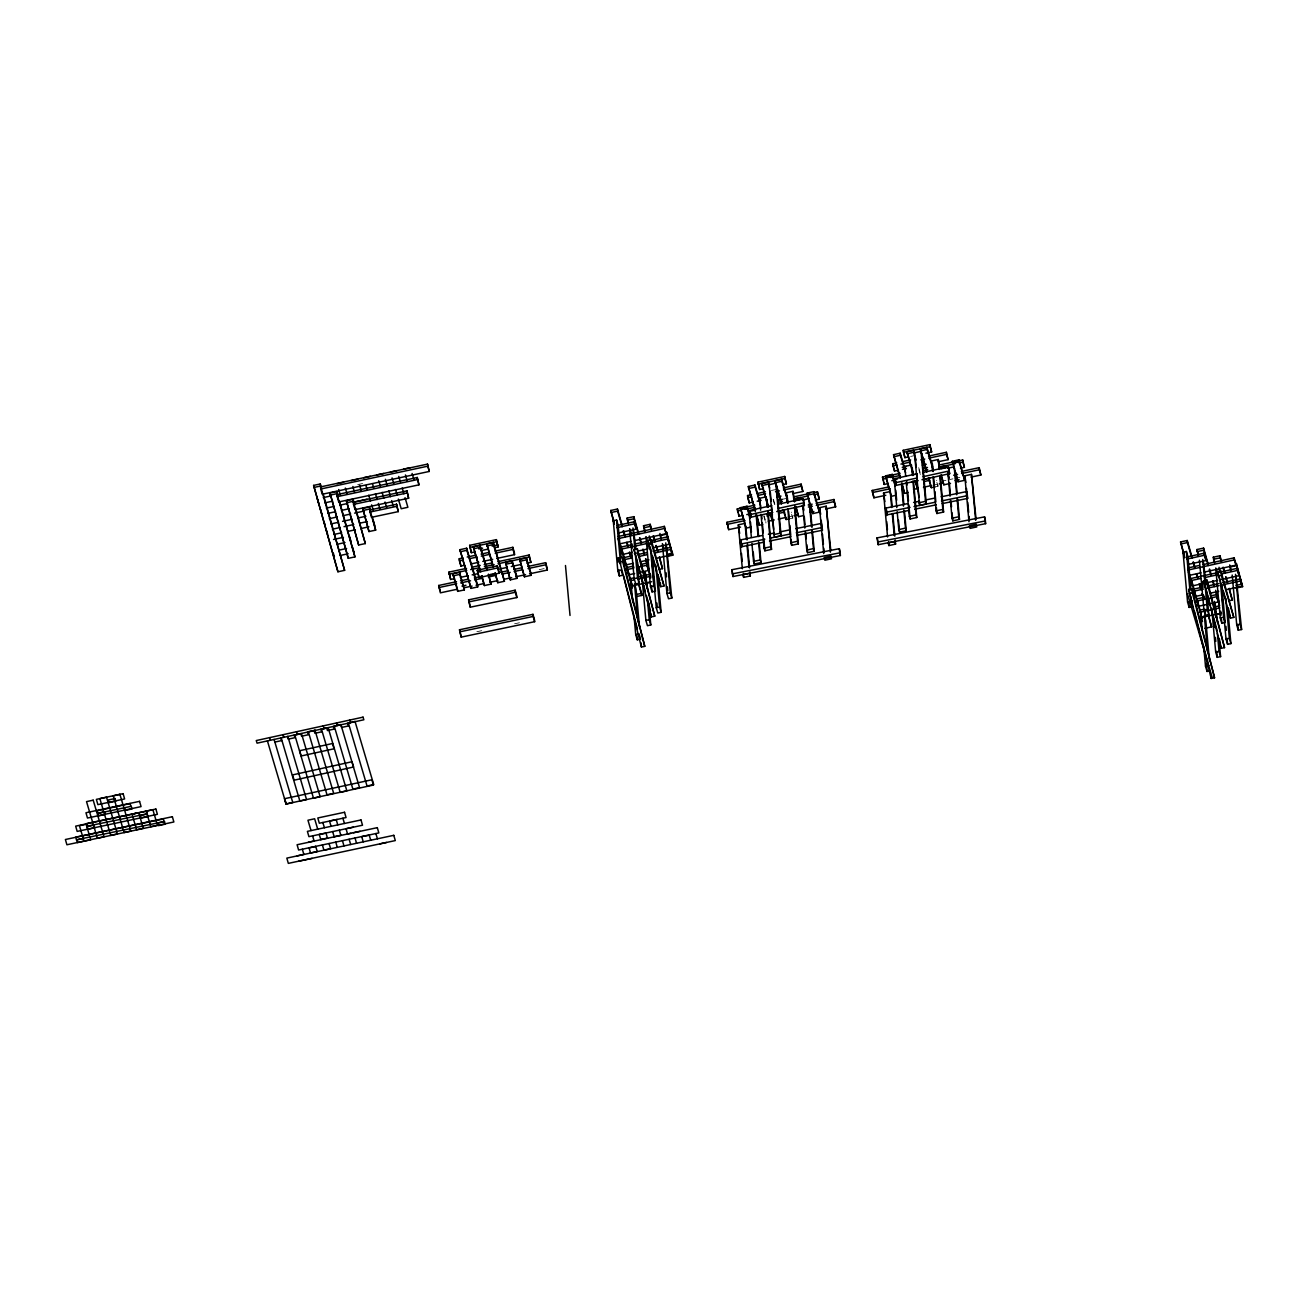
<?xml version="1.0" encoding="UTF-8"?>
<svg xmlns="http://www.w3.org/2000/svg" width="1308" height="1308" viewBox="0 0 1308 1308"><rect width="100%" height="100%" fill="white"/><g stroke="black" fill="none" stroke-linecap="round" stroke-linejoin="round"><path stroke-width="0.75" stroke-dasharray="5 3.75" d="M787.563 517.085L792.566 515.99L791.422 512.115M932.8 485.252L937.803 484.156L936.659 480.281M789.427 518.802L792.762 518.066L792.566 515.99M934.664 486.968L938 486.233L937.803 484.156M357.705 484.598L363.657 483.322M910.63 456.443L918.265 454.808M771.377 490.467L777.328 489.192M782.249 499.329L788.119 498.086M941.09 481.377L952.96 478.842M954.954 478.417L960.89 477.158M539.223 569.65L545.174 568.375M476.864 631.715L482.832 630.456M514.584 623.785L520.535 622.543M936.855 482.358L938 486.233M918.707 467.643L920.423 473.447M918.903 469.736L920.619 475.54M791.618 514.191L792.762 518.066M773.469 499.476L775.186 505.28M773.093 499.623L774.81 505.428M764.117 515.875L765.245 519.734M763.725 516.022L766.014 523.74L765.818 521.663"/><path stroke-width="1.5" d="M363.624 477.78L370.295 476.325M336.941 483.715L343.628 482.243M351.116 480.641L357.787 479.186M376.998 474.935L383.669 473.463M390.373 472.106L397.043 470.635M403.698 469.131L410.385 467.675M323.256 497.612L331.12 495.879M324.809 502.861L332.673 501.144M326.33 508.125L334.08 506.425M339.9 505.166L347.65 503.466M353.454 502.19L367.008 499.215M327.883 513.39L335.633 511.69M341.453 510.414L349.203 508.714M329.338 518.671L337.121 516.971M342.958 515.695L350.724 513.979M354.615 513.128L364.343 511.003M330.891 523.936L338.674 522.219M342.565 521.369L352.293 519.243M358.114 517.968L365.897 516.251M332.363 529.217L340.129 527.5M344.02 526.65L353.749 524.524M359.586 523.249L367.352 521.532M333.916 534.465L341.699 532.765M347.519 531.489L355.302 529.773M361.139 528.497L368.921 526.797M333.556 539.468L343.448 537.31M337.088 544.291L345.001 542.558M338.756 550.21L346.62 548.477M340.309 555.475L348.173 553.742M459.991 549.671L466.662 548.216L477.518 584.856L477.698 586.932L471.027 588.387L459.991 549.671L471.027 588.387M479.823 570.075L473.332 546.711L480.003 545.256L486.887 568.473M493.198 567.231L486.707 543.866L493.378 542.395L504.447 581.259L497.776 582.714L494.914 573.035M755.337 511.706L748.307 486.494L754.978 485.023L760.111 502.386M768.123 506.899L761.632 483.519L768.319 482.063L769.464 485.938M781.497 504.038L775.006 480.674L781.677 479.219L787.416 498.561M900.018 477.943L893.544 454.661L900.215 453.189L905.349 470.553M913.376 475.066L906.885 451.685L913.556 450.23L914.701 454.105M926.751 472.221L920.243 448.84L926.931 447.385L932.653 466.727M460.187 551.763L466.858 550.292L466.662 548.216M473.529 548.788L480.2 547.333L480.003 545.256M748.487 488.571L755.174 487.099L754.978 485.023M761.828 485.611L768.499 484.14L768.319 482.063M893.74 456.737L900.411 455.266L900.215 453.189M907.065 453.778L913.752 452.306L913.556 450.23M486.887 545.943L493.557 544.488L493.378 542.395M775.203 482.75L781.873 481.295L781.677 479.219M920.44 450.917L927.11 449.461L926.931 447.385M617.801 570.697L621.153 569.961L622.706 575.226L619.371 575.961L617.801 570.697L613.272 520.764L616.608 520.028L618.161 525.293L621.071 557.257M616.673 525.62L634.364 521.745L635.933 526.993L636.113 529.086L618.406 532.961M616.853 527.696L634.56 523.821L634.364 521.745M760.635 510.234L759.556 498.266L766.226 496.795L767.142 506.785M905.708 476.406L904.793 466.433L911.463 464.961L912.379 474.951M794.528 501.945L793.024 491.317L786.353 492.789L787.269 502.762M939.602 468.117L938.277 459.484L931.59 460.956L932.506 470.945M751.005 527.059L746.001 528.154L740.361 507.668L747.031 506.212L749.762 515.417M896.242 495.225L891.239 496.337L885.598 475.85L892.285 474.379L894.459 481.736M807.118 493.116L813.789 491.644L819.429 512.131L812.759 513.603L807.118 493.116L808.753 498.642M952.355 461.283L959.042 459.827L964.666 480.314L957.996 481.769L952.355 461.283L954.546 468.64M617.866 536.558L664.366 526.372L666.115 533.713L635.116 540.498M740.557 509.76L747.228 508.289L747.031 506.212M807.314 495.192L813.985 493.737L813.789 491.644M885.794 477.927L892.465 476.455L892.285 474.379M952.551 463.359L959.222 461.904L959.042 459.827M505.477 562.178L512.147 560.723L516.774 576.305L516.954 578.381L510.284 579.853L505.477 562.178L510.284 579.853M793.793 499.002L800.463 497.531L800.659 499.607L793.972 501.078M452.911 573.787L459.599 572.315L464.373 589.892L457.702 591.363L452.911 573.787L456.933 587.341M519.668 559.203L526.339 557.748L530.934 573.247L531.13 575.324L524.443 576.795L519.668 559.203L524.443 576.795M664.366 526.372L664.546 528.448L618.063 538.634L619.616 543.899L631.241 541.349M477.322 570.255L497.334 565.857L498.888 571.122L499.084 573.198L479.055 577.596L477.322 570.255L479.055 577.596M771.622 505.624L749.86 510.398L750.236 514.567L751.021 517.183L772.766 512.425M777.541 504.332L803.259 498.691L804.404 505.493L776.723 511.559M916.859 473.807L895.097 478.565L895.49 482.734L896.258 485.35L918.02 480.592M922.794 472.499L948.496 466.858L949.657 473.659L921.976 479.725M453.108 575.863L459.778 574.392L459.599 572.315M505.673 564.271L512.344 562.8L512.147 560.723M519.865 561.296L526.535 559.824L526.339 557.748M940.893 468.885L945.897 467.774L945.7 465.697L939.03 467.169L939.226 469.245M751.381 537.424L749.01 511.461L755.681 510.006M896.798 507.586L894.263 479.627L897.599 478.891M802.245 500.13L808.916 498.659M947.499 468.297L954.17 466.825L956.704 494.8M477.502 572.332L497.531 567.95L497.334 565.857M750.236 514.567L771.998 509.793M777.933 508.485L803.635 502.861L803.259 498.691M895.49 482.734L917.235 477.96M923.17 476.668L948.872 471.027L948.496 466.858M647.852 540.449L651.188 539.714L664.023 585.951L660.687 586.671L647.852 540.449L650.681 550.014M632.32 552.303L622.608 554.445L621.038 549.18L620.859 547.104L630.57 544.978M634.462 544.112L646.136 541.561M650.027 540.711L667.521 536.869L669.271 544.21L653.722 547.627M621.038 549.18L646.332 543.638M650.207 542.787L667.718 538.961L667.521 536.869M648.228 544.602L651.564 543.866L651.188 539.714M742.339 568.767L738.333 524.835L745.004 523.364L746.459 539.337M887.576 536.934L883.57 493.002L890.241 491.53L891.696 507.52M823.729 553.595L819.56 507.668L826.231 506.196L830.825 550.766M968.983 521.761L964.797 475.834L971.468 474.363L976.062 518.933M638.157 551.028L647.885 548.902M756.482 515.565L759.343 525.211L762.678 524.475M795.705 506.915L798.599 516.66L803.602 515.565M901.719 483.731L904.58 493.378L907.915 492.642M940.942 475.082L943.836 484.827L950.507 483.371M481.54 575.896L484.401 585.559L491.089 584.104L488.603 574.277M783.214 509.858L786.092 519.521L789.427 518.802M928.467 478.025L931.329 487.688L934.664 486.968M633.399 563.274L625.616 564.974L624.063 559.726L623.867 557.633L631.65 555.933M637.486 554.657L647.198 552.532M653.035 551.24L670.546 547.414L672.279 554.755L656.73 558.156M624.063 559.726L631.846 558.009M639.612 556.309L647.395 554.608M655.177 552.908L670.726 549.491L670.546 547.414M641.182 561.573L648.948 559.873M773.633 534.629L780.304 533.157L775.758 483.224L769.088 484.696L774.418 537.261L781.089 535.789L776.543 485.857M918.87 502.795L925.557 501.324L921.012 451.391L914.341 452.862L919.655 505.428L926.326 503.956L921.78 454.023M634.625 573.525L628.69 574.833L627.137 569.569L626.941 567.492L632.876 566.184M640.789 564.451L646.724 563.159L648.474 570.501L638.582 572.659M627.137 569.569L633.072 568.277M637.029 567.41L646.92 565.236L646.724 563.159M768.09 511.412L771.54 549.36L764.869 550.815L764.101 548.199L770.772 546.728L767.682 512.769M913.524 481.573L916.794 517.527L910.123 518.982L909.338 516.366L916.009 514.894L912.919 480.935M794.904 505.934L798.354 543.883L791.683 545.338L790.899 542.722L797.569 541.25L794.479 507.291M940.321 476.096L943.591 512.049L936.92 513.521L936.136 510.888L942.823 509.417L939.733 475.474M651.613 581.684L631.944 586L630.194 578.659L634.135 577.793M638.059 576.926L649.863 574.343L650.06 576.419L638.255 579.019M637.061 561.214L639.056 583.188L635.721 583.908L634.167 578.659L637.503 577.923L635.508 555.949M630.391 580.736L634.315 579.869M759.196 542.591L761.011 562.554L754.34 564.026L753.555 561.394L760.226 559.938L758.591 541.953M904.433 510.758L906.248 530.721L899.577 532.192L898.792 529.56L905.479 528.105L903.844 510.12M812.431 531.261L814.246 551.224L807.576 552.695L806.791 550.063L813.462 548.592L811.827 530.623M957.669 499.427L959.483 519.39L952.813 520.862L952.044 518.23L958.715 516.758L957.08 498.789M652.3 557.192L655.39 591.151L652.054 591.886L650.501 586.622L653.837 585.886L650.387 547.938M666.263 544.619L671.838 598.05L668.502 598.786L666.949 593.521L670.285 592.802L665.739 542.869M750.334 575.929L749.549 573.296L742.879 574.768L743.647 577.384L750.334 575.929L749.958 571.939M895.571 544.095L894.786 541.463L888.116 542.934L888.9 545.567L895.571 544.095L895.212 540.106M657.695 574.343L661.145 612.291L657.81 613.027L656.256 607.762L659.592 607.026L655.766 565.089M648.784 603.004L650.795 624.962L647.46 625.698L645.89 620.433L649.226 619.714L647.411 599.734M635.704 634.56L639.04 633.824L640.593 639.072L637.258 639.808L635.704 634.56L634.069 616.575M363.068 717.144L256.254 740.557L257.071 743.173L363.853 719.776L363.019 717.16M274.876 742.077L281.547 740.606L280.762 737.99M1191.931 600.699L1192.487 606.683L1189.152 607.419L1187.582 602.154L1183.037 552.221L1186.389 551.486L1187.942 556.75L1191.032 590.709M1186.454 557.077L1204.145 553.202L1205.698 558.451L1205.894 560.543L1188.187 564.418M1186.634 559.154L1204.341 555.279L1204.145 553.202M1187.648 568.015L1199.273 565.465M1203.147 564.615L1234.147 557.829L1235.7 563.078L1235.897 565.17L1204.897 571.956M1187.844 570.092L1234.327 559.906L1234.147 557.829M97.757 813.249L104.444 811.794L105.212 814.426L98.541 815.881L97.217 810.764L130.081 803.553L130.849 806.186M97.986 813.38L131.241 806.317L132.026 808.949L125.339 810.404L124.571 807.772M1201.022 572.806L1189.397 575.356L1188.351 571.841M1217.634 571.907L1220.969 571.171L1233.804 617.409L1230.468 618.128L1217.634 571.907L1219.89 579.558M1202.101 583.76L1192.389 585.902L1190.64 578.561L1237.303 568.326L1239.052 575.667L1221.541 579.509M1190.82 580.638L1200.548 578.512M1204.439 577.662L1218.042 574.67M1221.934 573.82L1237.499 570.419L1237.303 568.326M1218.01 576.06L1221.345 575.34L1220.969 571.171M1205.992 582.91L1217.666 580.36M1203.18 594.731L1195.398 596.432L1193.648 589.091L1203.376 586.965M1207.268 586.115L1218.925 583.564M1222.816 582.698L1240.327 578.872L1242.06 586.213L1226.512 589.614M1193.844 591.183L1203.556 589.041M1207.447 588.191L1219.121 585.641M1223.013 584.79L1240.507 580.948L1240.327 578.872M1236.044 585.412L1241.881 584.136M83.238 838.51L76.551 839.965L77.335 842.597L90.71 839.769L86.132 824.269L79.445 825.74L84.039 841.224M1210.946 593.031L1218.729 591.33M1210.57 595.908L1216.505 594.617L1218.255 601.958L1198.471 606.291L1196.722 598.95L1204.635 597.216M274.091 739.445L292.779 802.556L286.109 804.011L284.506 798.714L371.93 779.764M1187.582 602.154L1190.918 601.418L1190.378 595.434M1196.918 601.026L1216.702 596.693L1216.505 594.617M1221.394 613.141L1201.725 617.458L1199.976 610.117L1203.916 609.25M1213.742 607.092L1219.645 605.8L1215.851 592.344M1206.843 592.671L1208.837 614.629L1205.502 615.365L1203.949 610.117L1207.284 609.381L1202.739 559.448M1200.172 612.193L1219.841 607.877M1221.705 584.513L1225.155 622.461L1221.819 623.197L1220.266 617.932L1223.601 617.212L1220.331 581.259M1236.044 576.076L1241.619 629.508L1238.284 630.243L1236.73 624.979L1240.066 624.259L1235.52 574.326M326.003 833.163L319.92 834.291M1227.64 607.648L1230.91 643.601L1227.574 644.337L1226.021 639.072L1229.356 638.337L1225.727 598.394M353.438 832.738L360.125 831.316M309.456 847.829L315.719 846.456M370.736 840.243L369.265 835.256L362.61 836.368M1218.958 638.647L1220.593 656.616L1217.257 657.352L1215.688 652.087L1219.023 651.368L1217.388 633.383M298.764 861.204L312.138 858.375M1210.39 670.726L1207.055 671.462L1205.502 666.197L1208.837 665.478M267.421 740.917L286.109 804.011L373.467 785.029L371.848 779.781M323.109 493.77L344.625 570.353L337.938 571.776L313.609 485.399L320.297 483.976L321.425 487.884M313.806 487.475L320.493 486.053L320.297 483.976M427.503 464.127L320.542 486.919L320.738 488.996L322.242 494.261L429.204 471.469L427.503 464.127L429.204 471.469M320.738 488.996L427.7 466.204M339.41 501.16L354.959 556.897L348.271 558.32L329.976 493.018L336.663 491.595L337.758 495.421M330.172 495.094L336.859 493.672L336.663 491.595M417.236 477.502L337.023 494.587L337.202 496.664L338.723 501.945L418.936 484.843L417.236 477.502L418.936 484.843M337.202 496.664L417.432 479.578M355.792 508.845L365.324 543.572L358.637 544.995L346.358 500.67L353.046 499.247L354.697 505.002M346.555 502.746L353.225 501.324L353.046 499.247M406.935 490.876L353.34 502.288L353.536 504.381L355.04 509.646L408.636 498.217L406.935 490.876L408.636 498.217M353.536 504.381L407.131 492.952M372.175 516.546L375.658 530.132L368.97 531.555L362.757 508.387L369.445 506.964L370.54 510.807M362.937 510.48L369.624 509.041L369.445 506.964M396.537 504.267L369.788 509.973L369.984 512.049L371.488 517.314L398.237 511.624L396.537 504.267L398.237 511.624M369.984 512.049L396.716 506.343M613.272 520.764L614.302 524.279L610.771 510.463L617.458 509.041L621.954 524.721M610.967 512.54L617.654 511.117L617.458 509.041M908.717 456.852L904.891 457.669L903.207 450.312L929.939 444.622L931.639 451.963L925.9 453.189M763.48 488.685L759.654 489.503L757.953 482.145L784.702 476.455L786.402 483.796L782.576 484.614M903.387 452.388L930.135 446.698L929.939 444.622M475.164 551.878L471.354 552.679L469.654 545.338L496.386 539.632L498.086 546.989L494.261 547.807M758.149 484.222L784.882 478.532L784.702 476.455M469.834 547.414L496.582 541.725L496.386 539.632M478.793 548.984L482.619 548.166M492.168 546.123L497.907 544.913M628.429 524.001L627.137 518.082L633.824 516.66L638.762 533.909M480.903 550.652L488.538 549.017M627.333 520.159L634.02 518.736L633.824 516.66M898.465 470.21L894.492 471.06L892.988 465.795L892.792 463.719L896.765 462.869M902.716 461.593L910.662 459.909M928.533 456.1L946.387 452.29L948.087 459.648L938.163 461.757M753.228 502.043L749.255 502.893L747.751 497.629L747.555 495.552L751.528 494.702M757.479 493.427L765.425 491.743M783.279 487.933L801.15 484.124L802.85 491.481L792.926 493.59M892.988 465.795L896.961 464.945M900.934 464.095L908.864 462.411M920.783 459.876L924.756 459.026M928.713 458.176L946.583 454.366L946.387 452.29M464.912 565.236L460.939 566.086L459.435 560.821L459.255 558.729L463.212 557.895M467.185 557.044L475.131 555.344M481.082 554.085L489.029 552.385M494.98 551.126L512.85 547.316L514.355 552.581L514.534 554.657L496.68 558.467M747.751 497.629L751.708 496.778M757.675 495.503L765.605 493.819M775.53 491.71L779.503 490.86M783.476 490.01L801.346 486.2L801.15 484.124M459.435 560.821L463.408 559.971M469.359 558.696L477.306 557.012M481.279 556.162L489.208 554.461M495.176 553.202L513.03 549.393L512.85 547.316M902.242 467.283L906.215 466.449M902.438 469.376L906.411 468.526M922.287 465.141L926.26 464.291M757.201 501.209L761.158 500.359M777.05 496.975L781.007 496.124M644.811 531.653L643.52 525.734L650.207 524.312L651.302 528.154M470.864 563.961L478.81 562.276M482.783 561.426L492.707 559.317M643.699 527.811L650.387 526.388L650.207 524.312M888.099 483.6L884.192 484.434L882.491 477.093L900.1 473.332M923.579 468.329L927.486 467.496M939.226 464.994L962.721 459.991L964.405 467.348L960.497 468.182M742.862 515.434L738.955 516.268L737.254 508.926L754.863 505.166M778.342 500.163L782.249 499.329M793.989 496.827L809.652 493.492M813.56 492.658L817.467 491.824L818.971 497.105L819.168 499.182L815.26 500.016M882.687 479.169L886.595 478.336M890.503 477.502L900.296 475.425M923.775 470.422L927.683 469.588M939.422 467.087L955.069 463.751M958.993 462.918L962.901 462.084L962.721 459.991M454.546 578.626L450.639 579.46L448.938 572.103L466.547 568.359M472.417 567.1L480.249 565.432M484.156 564.598L491.988 562.931M497.858 561.688L529.168 555.017L530.868 562.358L526.944 563.192M737.434 511.003L741.358 510.169M745.266 509.335L755.043 507.242M778.522 502.239L782.446 501.405M794.185 498.904L807.87 495.994M813.74 494.735L817.663 493.901L817.467 491.824M449.135 574.196L466.743 570.435M470.651 569.601L478.483 567.934M484.352 566.691L494.13 564.598M498.054 563.764L529.348 557.094L529.168 555.017M891.827 480.69L895.735 479.856M746.77 514.6L750.694 513.766M460.416 577.368L468.248 575.7M472.155 574.866L478.025 573.623M499.558 569.029L507.39 567.361M511.297 566.528L521.074 564.451M667.799 556.26L672.819 555.197L666.606 532.045L666.786 534.122L660.099 535.544L661.194 539.37M885.81 495.274L873.924 497.808L872.223 490.451L888.067 487.083M911.84 482.014L915.813 481.18M923.726 479.48L929.677 478.221M961.364 471.469L979.185 467.659L980.886 475.017L970.977 477.126M740.573 527.108L728.687 529.642L726.986 522.284L742.83 518.916M766.602 513.848L770.559 512.998M778.489 511.314L784.424 510.055M808.197 504.986L812.154 504.136M816.127 503.302L833.948 499.493L835.649 506.85L825.74 508.959M872.42 492.544L890.241 488.734M923.922 481.557L929.857 480.298M953.63 475.229L957.587 474.395M961.56 473.545L979.381 469.752L979.185 467.659M456.214 589.45L440.371 592.835L438.671 585.477L456.508 581.684M460.465 580.834L468.395 579.15M474.33 577.874L482.26 576.19M490.173 574.506L494.146 573.656M500.081 572.397L508.011 570.713M513.946 569.438L521.876 567.754M527.811 566.478L545.632 562.685L547.153 567.95L547.333 570.043L529.511 573.836M727.183 524.377L745.004 520.568M766.799 515.924L770.755 515.09M778.669 513.39L784.62 512.131M808.393 507.063L812.35 506.229M816.306 505.379L834.144 501.585L833.948 499.493M438.867 587.554L456.688 583.76M460.661 582.91L470.553 580.801M474.526 579.967L482.439 578.267M488.391 577.008L496.304 575.324M502.256 574.048L510.169 572.364M514.142 571.514L522.056 569.83M528.007 568.571L545.828 564.762L545.632 562.685M913.54 489.372L917.497 488.522M923.448 487.263L931.361 485.562M939.291 483.878L943.248 483.028M955.134 480.51L959.091 479.66M461.969 586.098L465.942 585.265M768.303 521.205L774.238 519.93M778.211 519.096L786.124 517.396M794.054 515.712L798.011 514.861M809.897 512.327L813.854 511.493M464.144 587.766L472.074 586.082M476.03 585.232L483.96 583.548M489.895 582.273L497.825 580.589M503.76 579.33L511.69 577.629M515.646 576.795L525.554 574.686M667.62 554.183L672.639 553.12M659.134 569.356L662.486 568.637L659.543 556.963M647.1 583.041L650.436 582.322M636.571 594.421L641.59 593.341L638.778 583.548M636.767 596.497L641.787 595.434L641.59 593.341M1184.672 557.731L1180.552 541.921L1187.239 540.498L1191.735 556.178M1180.748 543.997L1187.435 542.575L1187.239 540.498M1198.21 555.459L1196.918 549.54L1203.605 548.117L1207.987 563.454M1197.114 551.616L1203.801 550.194L1203.605 548.117M1214.576 563.11L1213.301 557.192L1219.988 555.769L1221.623 561.524M1213.481 559.268L1220.168 557.846L1219.988 555.769M1235.913 588.077L1242.6 586.654L1236.371 563.503L1236.567 565.579L1229.88 567.002L1230.975 570.828M1228.915 600.813L1232.267 600.094L1229.324 588.42M1215.214 614.858L1220.217 613.779M1204.881 628.314L1211.551 626.892L1208.559 615.005M459.533 629.769L532.977 614.335L534.432 619.616L534.645 621.692L461.201 637.127L459.533 629.769L461.201 637.127M459.729 631.846L533.19 616.428L532.977 614.335M303.848 854.353L297.243 855.89M310.536 852.963L317.239 851.573L315.702 846.374M328.586 849.219L323.926 850.184L322.389 844.952M468.607 599.832L515.172 590.202L516.644 595.483L516.824 597.56L470.259 607.19L468.607 599.832L470.259 607.19M468.804 601.909L515.368 592.279L515.172 590.202M314.067 840.88L308.263 842.368M320.771 839.491L327.474 838.117M334.161 836.728L340.865 835.354M351.002 833.261L347.552 833.964L346.015 828.732M908.815 510.431L887.233 514.829L886.513 512.18L886.121 508.027L907.703 503.613M913.589 502.419L919.475 501.209M925.361 500.016L935.171 498.005M941.057 496.811L966.547 491.595L967.266 494.244L967.658 498.397L942.169 503.613M763.578 542.248L741.996 546.662L741.276 544.014L740.884 539.861L762.466 535.446M768.352 534.253L774.238 533.043M780.124 531.849L789.918 529.838M795.804 528.645L821.31 523.429L822.029 526.078L822.421 530.231L796.915 535.446M886.513 512.18L910.057 507.373M913.981 506.572L935.563 502.158M941.449 500.964L966.955 495.748L966.547 491.595M741.276 544.014L764.82 539.207M770.706 537.997L790.326 533.991M796.212 532.797L821.718 527.582L821.31 523.429M914.701 509.221L936.283 504.806M769.464 541.054L791.029 536.64M633.955 549.393L637.323 548.706L654.752 616.182L651.4 616.869L633.955 549.393L637.585 562.816M634.347 553.562L637.699 552.892L637.323 548.706M1203.736 580.85L1207.104 580.163L1224.533 647.64L1221.181 648.327L1203.736 580.85L1210.456 605.784M1204.128 585.036L1207.48 584.349L1207.104 580.163M618.88 557.96L622.248 557.29L644.779 646.348L641.411 647.002L618.88 557.96L620.433 563.879M619.256 562.097L622.624 561.443L622.248 557.29M1188.661 589.418L1192.029 588.747L1214.56 677.806L1211.192 678.46L1188.661 589.418L1192.275 603.233M1189.037 593.554L1192.389 592.9L1192.029 588.747M877.178 537.882L984.581 516.856L985.267 519.505L985.627 523.674L878.224 544.7L877.178 537.882L878.224 544.7M731.94 569.716L839.327 548.69L840.03 551.338L840.39 555.508L732.987 576.534L731.94 569.716L732.987 576.534M877.537 542.052L984.94 521.025L984.581 516.856M732.3 573.885L839.687 552.859L839.327 548.69M1234.327 559.906L1235.897 565.17M1237.499 570.419L1239.052 575.667M1240.507 580.948L1242.06 586.213M1240.066 624.259L1241.619 629.508M1219.579 569.029L1220.609 572.528M1221.345 575.34L1233.804 617.409M1223.291 591.02L1226.119 600.585M1228.392 608.236L1230.468 618.128M1217.274 573.264L1215.721 567.999L1220.266 617.932M1223.601 617.212L1225.155 622.461M1229.356 638.337L1230.91 643.601M1216.702 596.693L1218.255 601.958M1204.341 555.279L1205.894 560.543M1203.262 561.197L1205.747 580.687M1215.001 603.184L1217.503 622.673M1207.284 609.381L1208.837 614.629M1219.023 651.368L1220.593 656.616M1183.037 552.221L1184.607 557.486M1190.64 578.561L1192.389 585.902M1196.722 598.95L1198.471 606.291M1199.976 610.117L1201.725 617.458M1193.648 589.091L1194.695 592.606M1202.51 621.529L1200.957 616.264L1202.216 630.26M1190.918 601.418L1192.487 606.683M1187.533 594.077L1212.451 678.214M964.797 475.834L965.942 482.456M959.222 461.904L964.666 480.314M955.625 472.319L957.996 481.769M948.872 471.027L949.657 473.659M947.63 473.627L948.774 477.518M958.715 516.758L959.483 519.39M941.335 474.951L943.836 484.827M927.11 449.461L933.421 470.749M942.823 509.417L943.591 512.049M920.243 448.84L926.555 470.128M928.844 477.878L931.329 487.688M913.752 452.306L916.041 460.056M925.557 501.324L926.326 503.956M906.885 451.685L910.891 465.239M912.036 469.114L913.752 474.918M915.469 480.723L917.954 490.549L915.093 480.87M904.793 466.433L905.577 469.049M900.411 455.266L905.545 472.629M916.009 514.894L916.794 517.527M893.544 454.661L900.395 477.796M902.111 483.584L904.58 493.378M894.263 479.627L895.391 486.249M892.465 476.455L895.195 485.66M905.479 528.105L906.248 530.721M885.598 475.85L890.503 492.413M883.57 493.002L884.895 501.618M819.56 507.668L820.688 514.289M813.985 493.737L819.429 512.131M810.388 504.152L812.759 513.603M803.635 502.861L804.404 505.493M802.376 505.46L803.537 509.352M813.462 548.592L814.246 551.224M796.098 506.785L798.599 516.66M781.873 481.295L788.168 502.583M797.569 541.25L798.354 543.883M775.006 480.674L781.317 501.961M783.606 509.711L785.323 515.515M768.499 484.14L769.644 488.015M780.304 533.157L781.089 535.789M761.632 483.519L768.515 506.752M770.232 512.556L772.521 520.29M769.856 512.703L772.717 522.383M759.556 498.266L760.324 500.882M755.174 487.099L760.88 506.392M770.772 546.728L771.54 549.36M748.307 486.494L755.157 509.63M756.858 515.417L759.343 525.211M749.01 511.461L750.154 518.082M747.228 508.289L749.942 517.494M760.226 559.938L761.011 562.554M740.361 507.668L744.726 522.399M738.333 524.835L739.658 533.451M664.546 528.448L666.115 533.713M667.718 538.961L669.271 544.21M670.726 549.491L672.279 554.755M662.927 545.354L663.957 548.853L662.845 545.125M670.285 592.802L671.838 598.05M649.814 537.719L650.844 541.218M651.564 543.866L664.023 585.951M652.381 555.736L656.91 571.04M658.038 574.866L659.739 580.605M647.002 540.204L645.956 536.689L650.501 586.622M653.837 585.886L655.39 591.151M659.592 607.026L661.145 612.291M634.56 523.821L636.113 529.086M646.92 565.236L648.474 570.501M633.481 529.74L635.966 549.229M645.204 571.531L647.525 589.025M631.175 533.975L629.622 528.726L634.167 578.659M637.503 577.923L639.056 583.188M649.226 619.714L650.795 624.962M620.859 547.104L622.608 554.445M626.941 567.492L628.51 572.757M630.194 578.659L631.944 586M623.867 557.633L625.616 564.974M632.189 588.126L631.159 584.627L632.794 602.596M526.535 559.824L531.13 575.324M512.344 562.8L516.954 578.381M493.557 544.488L504.447 581.259M497.531 567.95L499.084 573.198M486.707 543.866L493.574 567.083M495.291 572.888L497.776 582.714M480.2 547.333L487.066 570.55M488.211 574.425L491.089 584.104M473.332 546.711L480.772 571.874M481.933 575.749L484.401 585.559M466.858 550.292L477.698 586.932M459.778 574.392L464.373 589.892M412.102 473.48L413.818 479.3M405.431 474.951L407.148 480.755M398.76 476.423L400.461 482.211M402.177 487.998L403.894 493.786M405.039 497.645L407.883 507.275L401.213 508.747L398.351 499.1M392.073 477.894L393.79 483.682M395.507 489.454L397.223 495.241M385.386 479.284L387.103 485.088M388.819 490.892L390.536 496.697M391.681 500.572L393.397 506.376M378.715 480.739L380.432 486.543M382.149 492.348L383.865 498.152M385.01 502.027L386.727 507.831M372.584 484.058L373.728 487.933M375.445 493.737L377.162 499.542M378.323 503.416L380.039 509.221M365.913 485.53L367.058 489.388M368.774 495.192L370.491 501.013M371.636 504.872L373.369 510.676M373.189 520.257L374.742 525.522M359.52 485.023L361.253 490.876M352.849 486.494L354.566 492.331M345.345 488.064L347.061 493.868M338.674 489.519L340.391 495.34M349.383 536.002L350.936 541.267M352.522 547.185L354.076 552.45M317.353 498.904L318.907 504.152M320.525 509.401L322.079 514.665M324.024 521.696L325.071 525.211M333.36 553.251L334.407 556.767M326.526 530.492L327.556 533.991M386.579 842.45L379.909 843.873M349.694 720.087L350.511 722.703M347.503 723.357L348.288 725.989L341.617 727.444L340.832 724.812M375.87 833.556L377.423 838.804M336.499 722.964L337.333 725.58M333.36 726.463L334.129 729.096L327.458 730.551L326.689 727.918M361.695 836.58L363.248 841.829M353.34 827.163L346.653 828.602M323.19 725.891L324.008 728.507M355.008 838.003L356.561 843.251M320.82 729.21L321.588 731.842L314.917 733.298L314.133 730.665M342.892 818.219L344.445 823.468M349.122 839.245L350.675 844.51M337.137 819.446L330.45 820.868M336.303 819.952L337.775 824.89M339.328 830.155L340.881 835.42M342.434 840.668L343.988 845.933M307.462 732.137L308.247 734.769L301.576 736.224L300.791 733.592M329.518 821.064L331.087 826.329M332.641 831.577L334.194 836.842M335.747 842.107L337.317 847.355M296.491 731.744L297.325 734.36M322.847 822.487L324.4 827.751M325.954 833L327.507 838.265M329.076 843.529L330.63 848.778M294.12 735.063L294.889 737.679L288.218 739.151L287.449 736.518M317.713 829.174L314.639 818.775L307.952 820.23L311.026 830.596M319.266 834.422L320.82 839.687M287.842 736.437L306.53 799.531L299.859 801.003L281.171 737.908M312.579 835.861L314.149 841.109M309.015 847.797L310.568 853.061M269.595 737.63L270.429 740.246M302.328 849.219L303.881 854.484M284.572 798.697L286.109 803.946M1236.567 565.579L1242.6 586.654M1229.7 564.925L1231.335 570.664M1223.274 567.296L1224.926 573.051M1226.021 576.893L1227.672 582.649M1220.168 557.846L1221.263 561.688M1222.915 567.443L1224.566 573.215M1225.661 577.057L1227.313 582.812M1228.964 588.567L1232.267 600.094M1213.301 557.192L1214.396 561.034M1216.227 568.882L1217.339 572.708M1209.638 569.193L1211.29 574.948M1212.925 580.687L1214.02 584.529M1215.672 590.268L1218.958 601.762M1203.801 550.194L1208.183 565.53M1209.279 569.356L1210.93 575.111M1212.565 580.85L1214.216 586.605M1196.918 549.54L1198.569 555.295M1193.419 562.064L1195.087 567.95M1196.771 573.836L1197.899 577.744M1199.583 583.63L1200.711 587.554M1187.435 542.575L1191.915 558.271M1193.043 562.178L1194.727 568.064M1196.411 573.95L1197.523 577.874M1199.207 583.76L1200.891 589.63M1202.019 593.554L1203.703 599.44M1208.2 615.12L1211.551 626.892M1180.552 541.921L1184.476 555.655M1191.212 579.182L1194.58 590.938M1195.708 594.862L1201.316 614.466M1189.724 575.373L1202.068 618.504M979.381 469.752L980.886 475.017M962.901 462.084L964.405 467.348M946.583 454.366L948.087 459.648M930.135 446.698L931.639 451.963M903.207 450.312L904.891 457.669M892.792 463.719L893.805 467.218M882.491 477.093L883.505 480.608M872.223 490.451L873.924 497.808M834.144 501.585L835.649 506.85M817.663 493.901L819.168 499.182M801.346 486.2L802.85 491.481M784.882 478.532L786.402 483.796M757.953 482.145L759.654 489.503M747.555 495.552L749.255 502.893M737.254 508.926L738.252 512.442M726.986 522.284L728.687 529.642M666.786 534.122L672.819 555.197M659.919 533.468L661.014 537.294M653.493 535.839L655.144 541.594M656.24 545.436L657.891 551.191M650.387 526.388L651.482 530.231M653.133 535.986L654.785 541.757M655.88 545.6L657.532 551.355M659.183 557.11L662.486 568.637M643.52 525.734L645.171 531.489M639.857 537.735L641.509 543.49M643.144 549.229L644.239 553.071M645.89 558.81L649.177 570.304M634.02 518.736L638.402 534.073M639.498 537.899L641.149 543.654M642.784 549.393L644.435 555.148M645.531 558.974L650.468 576.223M627.137 518.082L628.232 521.908M630.064 529.74L631.175 533.582M623.638 530.607L625.322 536.493M627.006 542.379L628.118 546.286M629.802 552.172L630.93 556.096M617.654 511.117L622.134 526.813M623.262 530.721L624.946 536.607M626.63 542.493L627.742 546.417M629.426 552.303L631.11 558.173M632.794 564.059L633.922 567.983M638.418 583.662L641.787 595.434M610.771 510.463L614.139 522.235M620.875 545.763L632.663 586.932M619.943 543.915L632.287 587.047M545.828 564.762L547.333 570.043M529.348 557.094L530.868 562.358M513.03 549.393L514.534 554.657M496.582 541.725L498.086 546.989M469.654 545.338L471.354 552.679M459.255 558.729L460.939 566.086M448.938 572.103L450.639 579.46M438.671 585.477L440.191 590.742M369.624 509.041L375.658 530.132M362.757 508.387L368.97 531.555M353.225 501.324L365.324 543.572M346.358 500.67L358.637 544.995M336.859 493.672L354.959 556.897M329.976 493.018L348.271 558.32M320.493 486.053L344.625 570.353M313.609 485.399L337.938 571.776M533.19 616.428L534.645 621.692M515.368 592.279L516.824 597.56M1207.48 584.349L1224.533 647.64M1211.486 609.626L1217.176 630.718M1219.236 638.386L1221.181 648.327M966.955 495.748L967.658 498.397M886.121 508.027L887.233 514.829M821.718 527.582L822.421 530.231M740.884 539.861L741.996 546.662M637.699 552.892L654.752 616.182M638.615 566.658L645.334 591.592M646.365 595.434L650.501 610.771M1192.389 592.9L1214.56 677.806M1194.335 611.13L1207.725 662.469M984.94 521.025L985.627 523.674M839.687 552.859L840.39 555.508M622.624 561.443L644.779 646.348M623.524 575.733L637.437 629.034M1237.744 624.259L1238.284 630.243M1232.185 575.046L1236.73 624.979M1225.939 626.352L1226.299 630.358M1227.035 638.337L1227.574 644.337M1222.375 599.129L1223.111 607.108M1223.65 613.109L1226.021 639.072M1219.056 567.28L1219.416 571.269M1220.74 611.212L1221.1 615.201M1221.459 619.207L1221.819 623.197M1214.478 601.435L1215.933 617.409M1214.167 623.393L1214.527 627.399M1215.426 637.372L1215.802 641.378M1216.702 651.351L1217.257 657.352M1211.698 608.155L1215.688 652.087M1202.412 581.406L1202.771 585.412M1203.687 595.402L1204.047 599.391M1204.962 609.381L1205.502 615.365M1209.475 660.753L1205.845 620.793L1204.292 615.545L1207.562 651.498M1199.403 560.167L1203.949 610.117M1206.319 663.467L1207.055 671.462M1203.671 646.234L1205.502 666.197M1195.201 594.355L1195.398 596.432M1186.389 551.486L1189.839 589.45M1188.776 603.429L1189.152 607.419M971.468 474.363L975.654 520.306M966.481 488.44L966.841 492.446M967.756 502.419L968.656 512.409M969.032 516.415L969.391 520.404M955.118 471.452L957.129 493.427M948.447 472.924L949.003 478.908M949.363 482.914L950.262 492.887M950.998 500.882L951.537 506.883M952.093 512.867L952.813 520.862M947.859 472.286L950.033 496.255M950.393 500.245L952.044 518.23M938.277 459.484L939.177 469.474M932.375 463.588L933.095 471.567M933.65 477.567L934.55 487.541M934.926 491.546L935.825 501.536M936.381 507.52L936.92 513.521M933.045 476.929L936.136 510.888M924.445 487.001L924.625 489.078M915.289 457.489L916.205 467.479M916.745 473.463L917.48 481.458M918.02 487.443L918.935 497.432M919.295 501.422L919.655 505.428M912.248 467.594L912.968 475.589M906.657 481.033L907.033 485.039M907.572 491.023L908.488 501.013M908.847 505.002L910.123 518.982M906.248 482.407L909.338 516.366M901.882 482.799L903.893 504.757M901.474 484.156L903.468 506.131M895.882 481.197L896.258 485.35M894.312 468.983L894.492 471.06M895.767 490.255L896.667 500.228M898.482 520.208L899.577 532.192M897.157 511.591L898.792 529.56M891.026 494.162L892.121 506.147M892.841 514.142L894.852 536.1M892.252 513.504L894.247 535.479M883.995 482.358L884.192 484.434M885.451 507.618L886.17 515.597M886.71 521.598L887.445 529.577M888.541 541.561L888.9 545.567M826.231 506.196L830.4 552.139M821.244 520.273L821.604 524.279M822.519 534.253L823.419 544.242M823.778 548.232L824.154 552.238M809.881 503.286L812.072 527.255M809.112 500.653L811.467 526.634M803.21 504.757L803.75 510.741M804.306 516.742L805.025 524.721M805.761 532.716L806.3 538.7M806.84 544.7L807.576 552.695M802.801 506.114L804.796 528.089M805.156 532.078L806.791 550.063M793.024 491.317L793.94 501.307M787.138 495.405L787.857 503.4M788.593 511.395L789.313 519.374M789.852 525.375L790.768 535.364M791.127 539.354L791.683 545.338M787.808 508.763L790.899 542.722M785.895 517.445L786.092 519.521M770.232 491.317L771.148 501.307M771.507 505.297L772.423 515.287M772.783 519.276L773.682 529.266M767.011 499.427L767.731 507.422M761.599 514.861L761.959 518.867M762.335 522.857L763.234 532.846M763.79 538.831L764.869 550.815M761.011 514.24L764.101 548.199M756.645 514.633L758.64 536.591M756.057 513.995L758.051 535.969M750.645 513.03L751.021 517.183M750.514 522.072L751.43 532.062M753.245 552.041L754.34 564.026M751.92 543.425L753.555 561.394M745.789 525.996L747.064 539.975M747.424 543.964L749.598 567.934M746.999 545.338L749.01 567.312M738.758 514.191L738.955 516.268M740.197 539.436L740.933 547.431M741.472 553.431L742.208 561.41M743.287 573.394L743.647 577.384M666.148 572.822L666.508 576.812M667.423 586.801L667.783 590.791M662.404 543.588L666.949 593.521M660.311 582.518L660.687 586.671M656.894 603.037L657.27 607.026M652.071 561.819L652.79 569.814M653.346 575.798L654.065 583.793M654.621 589.777L656.256 607.762M649.291 535.953L649.651 539.959M647.689 543.948L648.065 547.938M650.419 573.901L650.779 577.907M651.515 585.886L652.054 591.886M651.139 614.073L651.4 616.869M644.877 571.776L645.956 583.76M643.814 585.755L644.174 589.745M642.261 580.49L645.89 620.433M632.958 527.991L634.952 549.965M632.091 543.964L632.451 547.97M639.498 627.104L636.048 589.14L634.494 583.891L637.944 621.84M636.898 635.819L637.258 639.808M616.608 520.028L620.597 563.977M617.736 557.976L618.095 561.982M618.815 569.961L619.371 575.961M565.481 565.514L570.026 615.447M457.506 589.287L457.702 591.363M1210.946 675.696L1211.192 678.46M641.051 642.866L641.411 647.002M351.95 761.746L292.502 774.925L294.153 780.173L353.601 766.995L352.016 761.746M830.776 556.129L824.105 557.6L824.874 560.216L831.545 558.761L830.776 556.129M976.013 524.295L969.342 525.767L970.111 528.383L976.798 526.928L976.013 524.295M314.983 730.224L308.312 731.679L327 794.79L333.671 793.335L314.983 730.224M340.881 724.55L334.21 726.005L352.882 789.116L359.553 787.661L340.881 724.55M355.024 721.444L348.353 722.915L367.041 786.01L373.712 784.555L355.024 721.444M301.494 733.641L294.823 735.096L313.495 798.207L320.166 796.736L301.494 733.641M328.177 727.788L321.506 729.259L340.194 792.354L346.865 790.899L328.177 727.788M332.494 743.516L299.63 750.71L301.183 755.975L334.047 748.781L332.494 743.516M93.195 800.169L86.524 801.624L97.381 838.265L104.051 836.793L93.195 800.169M106.537 797.193L99.866 798.665L110.755 835.436L117.426 833.981L106.537 797.193M119.911 794.348L113.24 795.82L124.113 832.591L130.8 831.12L119.911 794.348M115.022 798.518L108.335 799.989L109.12 802.621L115.791 801.15L115.022 798.518M138.681 812.677L132.01 814.132L136.621 829.713L143.308 828.258L138.681 812.677M152.873 809.701L146.202 811.156L150.796 826.656L157.467 825.201L152.873 809.701M93.914 825.135L87.244 826.591L88.012 829.223L94.683 827.768L93.914 825.135M147.166 814.001L140.496 815.456L141.264 818.089L147.951 816.617L147.166 814.001M164.465 821.538L157.794 822.994L158.579 825.626L165.249 824.154L164.465 821.538M123.115 793.662L96.367 799.368L97.887 804.633L124.62 798.943L123.115 793.662M139.564 801.346L85.968 812.759L87.472 818.04L141.068 806.611L139.564 801.346M155.881 809.047L75.668 826.149L77.172 831.414L157.401 814.312L155.881 809.047M172.362 816.715L65.4 839.507L66.904 844.772L173.866 821.98L172.362 816.715M344.544 812.268L317.811 817.974L319.316 823.239L346.048 817.549L344.544 812.268M360.992 819.952L307.396 831.365L308.917 836.646L362.512 825.217L360.992 819.952M377.309 827.653L297.096 844.739L298.6 850.02L378.829 832.918L377.309 827.653M393.79 835.322L286.828 858.113L288.332 863.378L395.294 840.586L393.79 835.322M163.337 818.971L75.766 837.12L76.469 839.769L164.04 821.62L163.32 818.971M146.463 811.173L86.753 823.484L87.505 826.133L147.183 813.821L146.463 811.173M283.82 737.32L283.051 734.687L283.771 737.32"/></g></svg>
